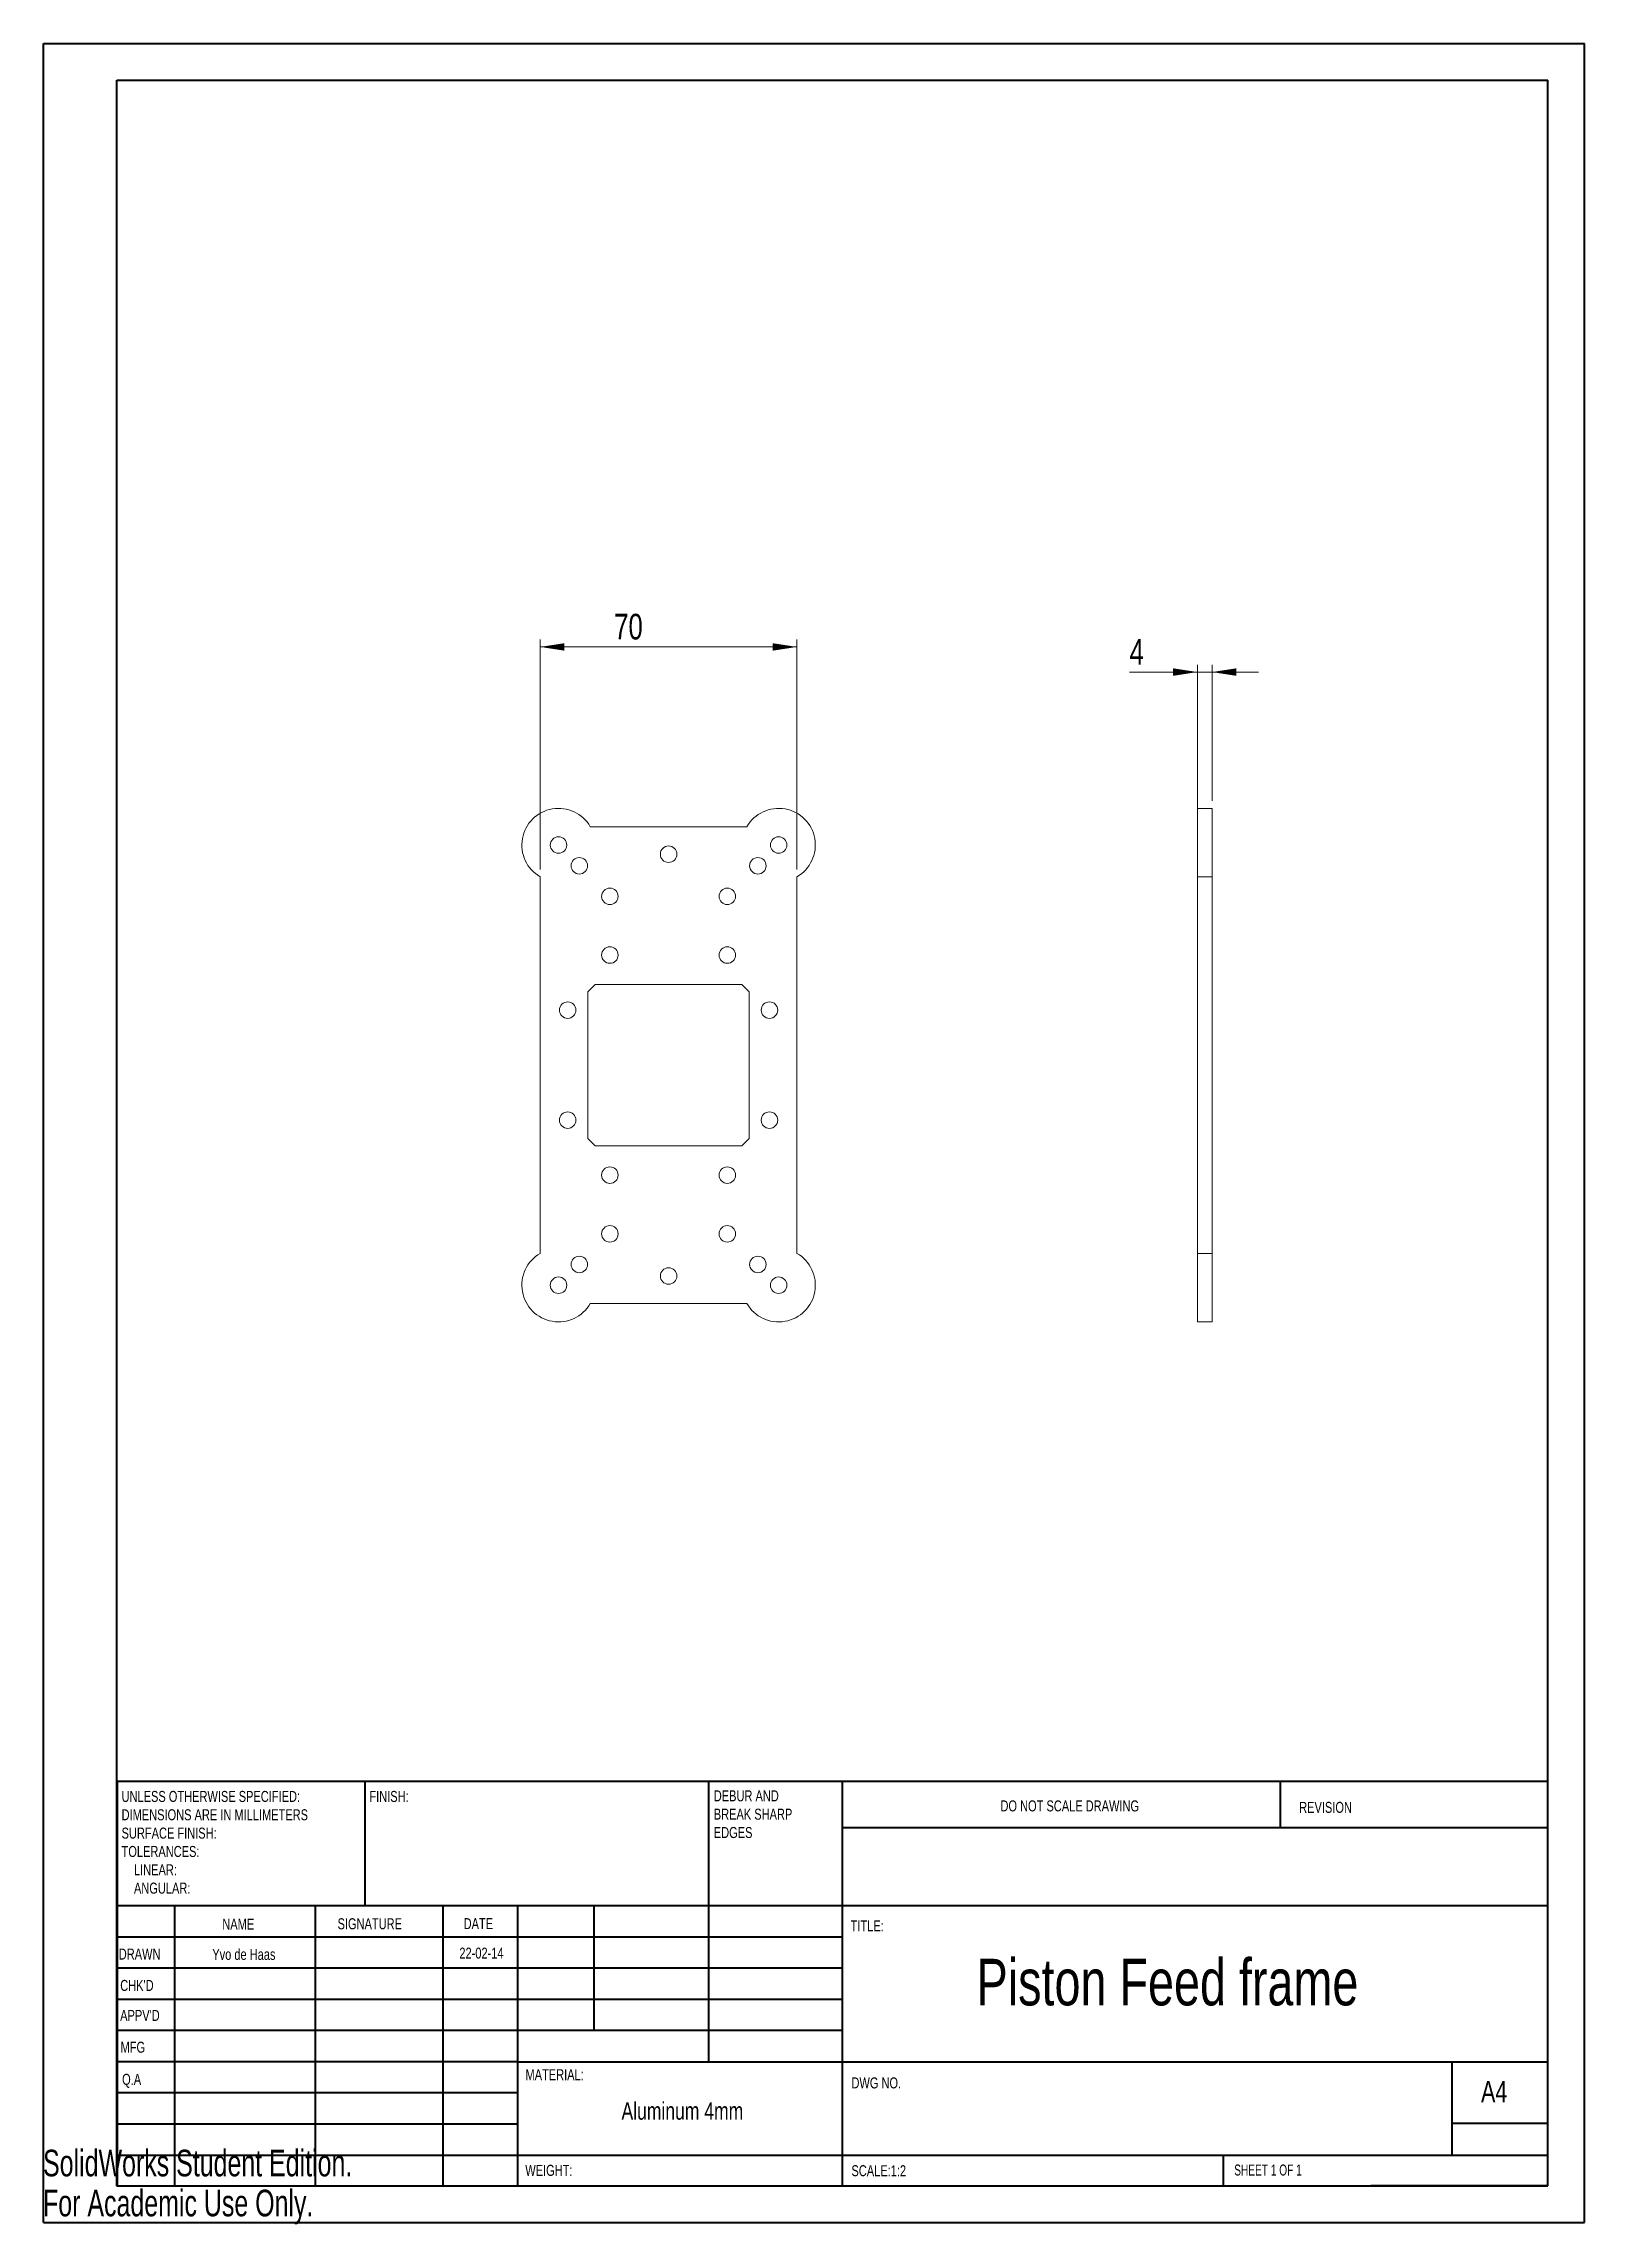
# Model space of a CAD drawing. Header units: millimetres. Extents: x 0 to 210, y 0 to 297.
import ezdxf

# ---------------------------------------------------------------- set-up
doc = ezdxf.new("R2010")
doc.units = ezdxf.units.MM
doc.styles.add('SLDTEXTSTYLE0', font='TXT', dxfattribs={"width": 0.75})
doc.styles.add('SLDTEXTSTYLE1', font='TXT', dxfattribs={"width": 0.6875})
doc.styles.add('SLDTEXTSTYLE2', font='TXT', dxfattribs={"width": 0.7})
doc.dimstyles.new('SLDDIMSTYLE0', dxfattribs={"dimtxt": 3.5, "dimasz": 3.302, "dimexe": 0, "dimexo": 0.0625, "dimgap": 0.875, "dimtad": 1, "dimlfac": 2, "dimrnd": 1e-09, "dimzin": 12, "dimdsep": 46, "dimtxsty": 'SLDTEXTSTYLE0', "dimsah": 1, "dimcen": 0.09, "dimadec": 0, "dimazin": 3, "dimtfac": 1, "dimtofl": 0, "dimtmove": 0, "dimatfit": 3, "dimfxl": 0, "dimfrac": 2, "dimtolj": 1, "dimtzin": 12, "dimarcsym": 0})
doc.dimstyles.new('SLDDIMSTYLE1', dxfattribs={"dimtxt": 3.5, "dimasz": 3.302, "dimexe": 0, "dimexo": 0.0625, "dimgap": 0.875, "dimtad": 1, "dimlfac": 2, "dimrnd": 1e-09, "dimzin": 12, "dimdsep": 46, "dimtxsty": 'SLDTEXTSTYLE0', "dimsah": 1, "dimcen": 0.09, "dimadec": 0, "dimazin": 3, "dimtfac": 1, "dimtmove": 0, "dimatfit": 0, "dimfxl": 0, "dimfrac": 2, "dimtolj": 1, "dimtzin": 12, "dimarcsym": 0})

# ---------------------------------------------------------------- blocks, each defined once
blk = doc.blocks.new('SW_NOTE_0')
at = {"color": 0, "linetype": 'Continuous', "lineweight": 0, "char_height": 1.5, "attachment_point": 1, "style": 'SLDTEXTSTYLE0'}
for s, insert in [('DEBUR AND', (0, 1.93)), ('BREAK SHARP', (0, -0.57)), ('EDGES', (0, -3.07))]:
    blk.add_mtext(s, dxfattribs=dict(at, insert=insert))
blk = doc.blocks.new('SW_NOTE_1')
at = {"color": 0, "linetype": 'Continuous', "lineweight": 0, "char_height": 1.5, "attachment_point": 1, "style": 'SLDTEXTSTYLE0'}
for s, insert in [('UNLESS OTHERWISE SPECIFIED:', (0, 1.93)), ('DIMENSIONS ARE IN MILLIMETERS', (0, -0.57)), ('TOLERANCES:', (0, -5.57)), ('SURFACE FINISH:', (0, -3.07)), ('LINEAR:', (1.69, -8.07)), ('ANGULAR:', (1.69, -10.57))]:
    blk.add_mtext(s, dxfattribs=dict(at, insert=insert))
blk = doc.blocks.new('_D')
at = {"color": 7, "linetype": 'Continuous', "lineweight": 0}
for p, q in [((67.76, 184.64), (67.76, 215.98)), ((67.76, 214.98), (102.76, 214.98)), ((102.76, 184.64), (102.76, 215.98))]:
    blk.add_line(p, q, dxfattribs=at)
for points in [[(67.76, 214.98), (71.06, 214.47), (71.06, 215.48)], [(102.76, 214.98), (99.46, 215.48), (99.46, 214.47)]]:
    blk.add_solid(points, dxfattribs=at)
at = {"color": 7, "linetype": 'Continuous', "lineweight": 0, "insert": (77.84, 219.49, 1.05), "char_height": 3.5, "attachment_point": 1, "style": 'SLDTEXTSTYLE0'}
blk.add_mtext('70', dxfattribs=at)
blk = doc.blocks.new('_D_1')
at = {"color": 7, "linetype": 'Continuous', "lineweight": 0}
for p, q in [((157.33, 211.55), (148.09, 211.55)), ((157.33, 190.1), (157.33, 212.55)), ((157.33, 211.55), (159.33, 211.55)), ((159.33, 193.98), (159.33, 212.55)), ((159.33, 211.55), (165.68, 211.55))]:
    blk.add_line(p, q, dxfattribs=at)
for points in [[(157.33, 211.55), (154.03, 212.06), (154.03, 211.04)], [(159.33, 211.55), (162.63, 211.04), (162.63, 212.06)]]:
    blk.add_solid(points, dxfattribs=at)
at = {"color": 7, "linetype": 'Continuous', "lineweight": 0, "insert": (148.09, 216.06, 0.05), "char_height": 3.5, "attachment_point": 1, "style": 'SLDTEXTSTYLE0'}
blk.add_mtext('4', dxfattribs=at)

msp = doc.modelspace()

# ---------------------------------------------------------------- linework, layer by layer
at = {"color": 7, "linetype": 'Continuous', "lineweight": 40}
for p, q in [((0.0788, 0.2148), (0.0788, 297.2148)), ((0.0788, 297.2148), (210.0788, 297.2148)), ((210.0788, 0.2148), (210.0788, 297.2148)), ((210.0788, 292.2148), (210.0788, 297.2148)), ((10.0788, 292.2148), (205.0788, 292.2148)), ((10.0788, 5.2148), (10.0788, 292.2148)), ((205.0788, 5.2148), (205.0788, 292.2148)), ((10.1108, 60.3709), (205.0788, 60.3709)), ((10.1108, 60.3709), (10.1108, 5.1209)), ((43.9108, 43.3709), (43.9108, 60.3709)), ((90.7108, 60.3709), (90.7108, 22.1209)), ((108.9108, 60.3709), (108.9108, 5.1209)), ((168.6788, 54.0898), (168.6788, 60.4648)), ((205.0788, 53.9959), (108.9108, 53.9959)), ((205.0788, 43.3709), (10.1108, 43.3709)), ((17.9108, 43.3709), (17.9108, 5.1209)), ((37.1018, 43.3709), (37.1018, 5.1209)), ((54.5097, 43.3709), (54.5097, 5.1209)), ((64.7108, 5.1209), (64.7108, 43.3709)), ((75.1108, 26.3709), (75.1108, 43.3709)), ((108.9108, 39.1209), (10.1108, 39.1209)), ((108.9108, 34.8709), (10.1108, 34.8709)), ((108.9108, 30.6209), (10.1108, 30.6209)), ((108.9108, 26.3709), (10.1108, 26.3709)), ((64.7108, 22.1209), (10.1108, 22.1209)), ((64.7108, 22.1209), (205.0788, 22.1209)), ((192.0788, 9.4648), (192.0788, 22.2148)), ((64.7108, 17.8709), (10.1108, 17.8709)), ((64.7108, 13.6209), (10.1108, 13.6209)), ((205.0788, 13.7148), (192.0788, 13.7148)), ((10.1108, 9.3709), (205.0788, 9.3709)), ((160.8788, 5.2148), (160.8788, 9.4648)), ((10.0788, 5.2148), (205.0788, 5.2148)), ((205.0788, 5.2148), (180.9883, 5.2148)), ((0.0788, 0.2148), (210.0788, 0.2148))]:
    msp.add_line(p, q, dxfattribs=at)
at = {"color": 7, "linetype": 'Continuous', "lineweight": 15}
for p, q in [((95.9302, 190.4751), (74.5905, 190.4751)), ((159.3282, 192.9751), (157.3282, 192.9751)), ((157.3282, 183.645), (157.3282, 192.9751)), ((159.3282, 183.645), (159.3282, 192.9751)), ((67.7604, 183.645), (67.7604, 132.3052)), ((102.7604, 132.3052), (102.7604, 183.645)), ((159.3282, 183.645), (157.3282, 183.645)), ((157.3282, 132.3052), (157.3282, 183.645)), ((159.3282, 132.3052), (159.3282, 183.645)), ((75.2604, 168.9751), (74.2604, 167.9751)), ((74.2604, 167.9751), (74.2604, 147.9751)), ((95.2604, 168.9751), (75.2604, 168.9751)), ((96.2604, 167.9751), (95.2604, 168.9751)), ((96.2604, 147.9751), (96.2604, 167.9751)), ((74.2604, 147.9751), (75.2604, 146.9751)), ((75.2604, 146.9751), (95.2604, 146.9751)), ((95.2604, 146.9751), (96.2604, 147.9751)), ((159.3282, 132.3052), (157.3282, 132.3052)), ((157.3282, 122.9751), (157.3282, 132.3052)), ((159.3282, 122.9751), (159.3282, 132.3052)), ((74.5905, 125.4751), (95.9302, 125.4751)), ((157.3282, 122.9751), (159.3282, 122.9751))]:
    msp.add_line(p, q, dxfattribs=at)
for centre in [(70.2604, 187.9751), (85.2604, 186.7251), (100.2604, 187.9751), (73.0888, 185.1467), (97.4319, 185.1467), (77.2604, 180.9751), (93.2604, 180.9751), (77.2604, 172.9751), (93.2604, 172.9751), (71.5104, 165.4751), (99.0104, 165.4751), (71.5104, 150.4751), (99.0104, 150.4751), (77.2604, 142.9751), (93.2604, 142.9751), (77.2604, 134.9751), (93.2604, 134.9751), (73.0888, 130.8035), (97.4319, 130.8035), (70.2604, 127.9751), (85.2604, 129.2251), (100.2604, 127.9751)]:
    msp.add_circle(centre, 1.125, dxfattribs=at)
for centre, start, end in [((70.2604, 187.9751), 30, 240), ((100.2604, 187.9751), 300, 150), ((70.2604, 127.9751), 120, 330), ((100.2604, 127.9751), 210, 60)]:
    msp.add_arc(centre, 5, start, end, dxfattribs=at)

# ---------------------------------------------------------------- block references
at = {"color": 7, "linetype": 'Continuous', "lineweight": 0}
for name, p in [('SW_NOTE_1', (10.7045, 57.1083)), ('SW_NOTE_0', (91.42, 57.1904))]:
    msp.add_blockref(name, p, dxfattribs=at)

# ---------------------------------------------------------------- texts
for s, insert, char_height, attachment_point, style in [('FINISH:', (44.4821, 59.0402), 1.5, 1, 'SLDTEXTSTYLE0'), ('DO NOT SCALE DRAWING', (130.4935, 57.7478), 1.5, 1, 'SLDTEXTSTYLE0'), ('REVISION', (171.2064, 57.5497), 1.5, 1, 'SLDTEXTSTYLE0'), ('NAME', (24.4331, 41.6224), 1.5, 1, 'SLDTEXTSTYLE0'), ('SIGNATURE', (40.1444, 41.6827), 1.5, 1, 'SLDTEXTSTYLE0'), ('DATE', (57.3255, 41.6971), 1.5, 1, 'SLDTEXTSTYLE0'), ('TITLE:', (110.067, 41.3993), 1.5, 1, 'SLDTEXTSTYLE0'), ('DRAWN', (10.323, 37.5506), 1.5, 1, 'SLDTEXTSTYLE0'), ('Yvo de Haas', (27.374, 37.5043), 1.4986, 2, 'SLDTEXTSTYLE0'), ('22-02-14', (59.7545, 37.68), 1.4986, 2, 'SLDTEXTSTYLE0'), ('Piston Feed frame', (153.2595, 36.1558), 6.35, 2, 'SLDTEXTSTYLE0'), ("CHK'D", (10.5213, 33.2753), 1.5, 1, 'SLDTEXTSTYLE0'), ("APPV'D", (10.5125, 29.1852), 1.5, 1, 'SLDTEXTSTYLE0'), ('MFG', (10.566, 24.8546), 1.5, 1, 'SLDTEXTSTYLE0'), ('MATERIAL:', (65.7567, 21.107), 1.5, 1, 'SLDTEXTSTYLE0'), ('Q.A', (10.7799, 20.4706), 1.5, 1, 'SLDTEXTSTYLE0'), ('DWG NO.', (110.1848, 19.9896), 1.5, 1, 'SLDTEXTSTYLE0'), ('A4', (195.9998, 19.5152), 2.91042, 1, 'SLDTEXTSTYLE0'), ('Aluminum 4mm', (87.1391, 16.6065), 2.38125, 2, 'SLDTEXTSTYLE0'), ('WEIGHT:', (65.7286, 8.0702), 1.4986, 1, 'SLDTEXTSTYLE0'), ('SCALE:1:2', (110.1848, 8.021), 1.5, 1, 'SLDTEXTSTYLE0'), ('SHEET 1 OF 1', (162.3571, 8.1149), 1.5, 1, 'SLDTEXTSTYLE1')]:
    msp.add_mtext(s, dxfattribs=dict(at, insert=insert, char_height=char_height, attachment_point=attachment_point, style=style))
at = {"color": 7, "linetype": 'Continuous', "char_height": 3.633, "attachment_point": 1, "style": 'SLDTEXTSTYLE2'}
for s, insert in [('SolidWorks Student Edition.', (0, 10.1327)), ('For Academic Use Only.', (0, 4.6832))]:
    msp.add_mtext(s, dxfattribs=dict(at, insert=insert))

# ---------------------------------------------------------------- dimensions: what is measured, and where the dimension line sits
at = {"color": 7, "linetype": 'Continuous', "lineweight": 0}
for base, p1, p2, dimstyle, picture, middle in [((102.7604, 214.9751), (67.7604, 183.645), (102.7604, 183.645), 'SLDDIMSTYLE0', '_D', (81.8458, 214.9751)), ((159.3282, 211.5512), (157.3282, 189.1001), (159.3282, 192.9751), 'SLDDIMSTYLE1', '_D_1', (150.8, 211.5512))]:
    dim = msp.add_linear_dim(base=base, p1=p1, p2=p2, dimstyle=dimstyle, dxfattribs=at)
    dim.commit()
    dim.dimension.update_dxf_attribs({"geometry": picture, "text_midpoint": middle, "dimtype": 160})

doc.saveas('drawing.dxf')
